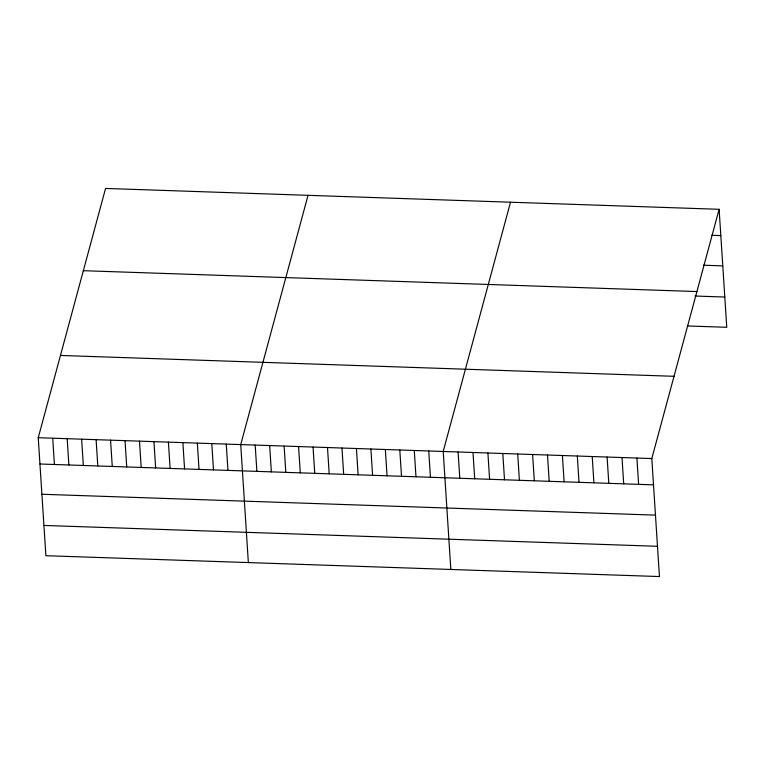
<?xml version="1.0" encoding="UTF-8"?>
<svg xmlns="http://www.w3.org/2000/svg" width="765" height="765" viewBox="0 0 765 765"><rect width="100%" height="100%" fill="white"/><g stroke="black" fill="none" stroke-linecap="round" stroke-linejoin="round"><path stroke-width="1.15" d="M719.119 209.304L651.809 458.56L659.44 576.561L45.881 555.696L38.25 437.704L105.56 188.439L719.119 209.304L726.75 327.296L687.783 325.976M308.037 195.324L240.726 444.58L248.357 562.581M510.513 202.209L443.203 451.465L450.834 569.466M711.651 235.285L720.821 235.601M703.293 265.197L722.782 265.866M83.347 270.695L696.905 291.561M694.993 296.026L724.79 297.04M60.464 355.448L674.022 376.303M38.25 437.704L651.809 458.56M39.952 464.001L653.511 484.857M41.903 494.257L655.471 515.122M43.921 525.44L657.479 546.296M636.91 458.053L638.612 484.35M622.012 457.547L623.705 483.843M607.104 457.04L608.806 483.346M592.206 456.533L593.908 482.839M577.307 456.026L579.009 482.332M562.409 455.519L564.101 481.826M547.501 455.012L549.203 481.319M532.603 454.506L534.305 480.812M517.704 453.999L519.406 480.305M502.806 453.492L504.508 479.798M487.898 452.985L489.6 479.292M473 452.478L474.702 478.785M458.101 451.972L459.803 478.278M428.735 450.977L430.437 477.274M414.276 450.489L415.978 476.786M399.808 449.992L401.51 476.289M385.35 449.504L387.052 475.801M370.891 449.007L372.584 475.314M356.423 448.52L358.125 474.816M341.965 448.022L343.667 474.329M327.497 447.535L329.199 473.831M313.038 447.047L314.74 473.344M298.57 446.55L300.272 472.856M284.111 446.062L285.814 472.359M269.653 445.565L271.355 471.871M255.185 445.077L256.887 471.374M226.258 444.092L227.96 470.389M211.8 443.604L213.502 469.901M197.341 443.107L199.034 469.414M182.873 442.619L184.575 468.916M168.415 442.122L170.117 468.429M153.947 441.635L155.649 467.931M139.488 441.147L141.19 467.444M125.02 440.65L126.722 466.956M110.562 440.162L112.264 466.459M96.103 439.665L97.805 465.971M81.635 439.177L83.337 465.474M67.177 438.68L68.879 464.986M52.709 438.192L54.411 464.489"/></g></svg>
